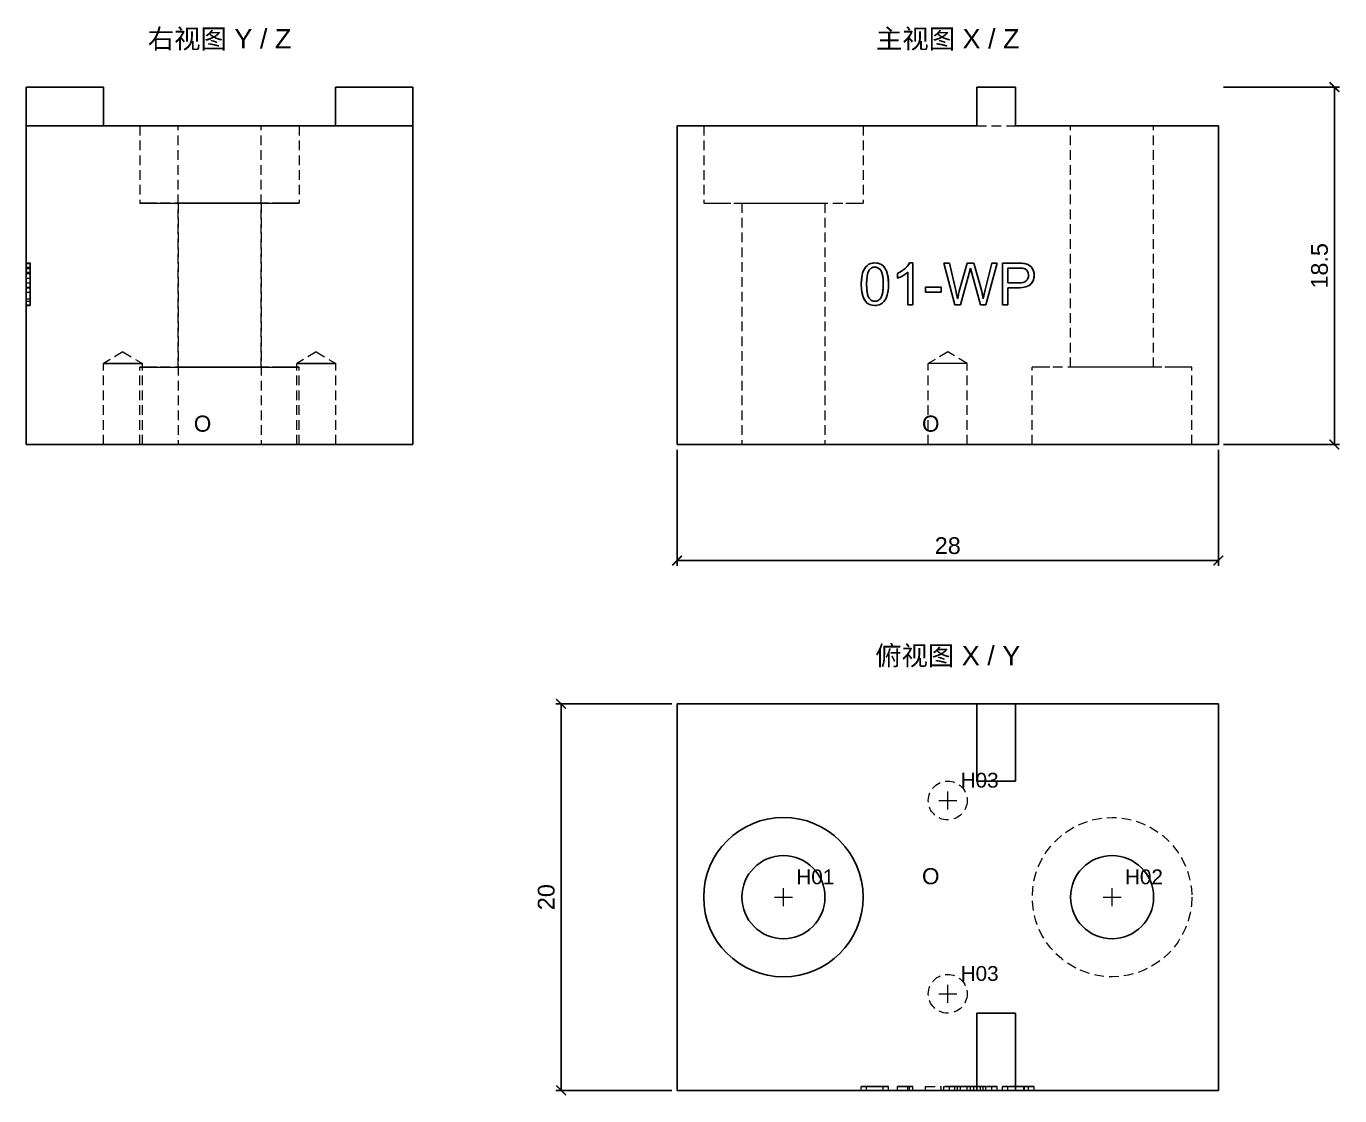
# Model space of a CAD drawing. Header units: millimetres. Extents: x 6 to 222, y 20 to 91.
# Drawn here: x 6 to 73.9, y 20.4 to 75.7 of the extents above; entities that cross this region are included whole.
import ezdxf
from ezdxf.enums import TextEntityAlignment as Align

# ---------------------------------------------------------------- set-up
doc = ezdxf.new("R2010")
doc.units = ezdxf.units.MM
doc.linetypes.add('WP_HIDDEN', pattern=[2.3, 1.5, -0.8])
for name, color, linetype, lineweight in [('ANNOTATIONS', 7, 'CONTINUOUS', 18), ('DIMENSIONS', 7, 'CONTINUOUS', 18), ('HIDDEN', 7, 'WP_HIDDEN', 13), ('VISIBLE', 7, 'CONTINUOUS', 25)]:
    doc.layers.add(name, color=color, linetype=linetype, lineweight=lineweight)
doc.styles.add('CJK', font='Arial Unicode.ttf')
doc.styles.add('OpenSansCondensed-Light', font='OpenSansCondensed-Light.ttf')
doc.dimstyles.new('EZDXF', dxfattribs={"dimtxt": 0.25, "dimasz": 0.175, "dimexe": 0.375, "dimexo": 0.125, "dimgap": 0.1, "dimtad": 1, "dimlfac": 100, "dimzin": 12, "dimdsep": 46, "dimtxsty": 'OpenSansCondensed-Light', "dimblk": 'ARCHTICK', "dimcen": 2.5, "dimazin": 3, "dimtfac": 0.5, "dimtmove": 2, "dimatfit": 3})

# ---------------------------------------------------------------- blocks, each defined once
blk = doc.blocks.new('_ARCHTICK')
at = {"color": 0, "linetype": 'BYBLOCK', "const_width": 0.15}
blk.add_lwpolyline([(-0.5, -0.5), (0.5, 0.5)], dxfattribs=at)

msp = doc.modelspace()

# ---------------------------------------------------------------- linework, layer by layer
at = {"layer": 'ANNOTATIONS'}
for p, q in [((53.66667, 35.2), (53.66667, 36.13333)), ((53.2, 35.66667), (54.13333, 35.66667)), ((44.7, 30.66667), (45.63333, 30.66667)), ((45.16667, 30.2), (45.16667, 31.13333)), ((61.7, 30.66667), (62.63333, 30.66667)), ((62.16667, 30.2), (62.16667, 31.13333)), ((53.66667, 25.2), (53.66667, 26.13333)), ((53.2, 25.66667), (54.13333, 25.66667))]:
    msp.add_line(p, q, dxfattribs=at)
at = {"layer": 'HIDDEN', "ltscale": 0.333333}
for p, q in [((6, 70.58333), (10, 70.58333)), ((11.875, 70.58333), (11.875, 66.58333)), ((13.85, 58.08333), (13.85, 70.58333)), ((18.15, 58.08333), (18.15, 70.58333)), ((20.125, 70.58333), (20.125, 66.58333)), ((22, 70.58333), (26, 70.58333)), ((41.04167, 70.58333), (41.04167, 66.58333)), ((49.29167, 70.58333), (49.29167, 66.58333)), ((55.16667, 70.58333), (57.16667, 70.58333)), ((60.01667, 58.08333), (60.01667, 70.58333)), ((64.31667, 58.08333), (64.31667, 70.58333)), ((13.85, 66.58333), (13.85, 54.08333)), ((18.15, 66.58333), (18.15, 54.08333)), ((43.01667, 66.58333), (43.01667, 54.08333)), ((47.31667, 66.58333), (47.31667, 54.08333)), ((6, 61.32007), (6, 63.48333)), ((6, 63.48333), (6.2, 63.48333)), ((6, 63.47452), (6, 61.32007)), ((6, 63.47452), (6, 62.09015)), ((6, 62.38407), (6, 63.47452)), ((6, 63.47452), (6, 62.01961)), ((6, 62.06222), (6, 63.47452)), ((6, 63.47452), (6.2, 63.47452)), ((6, 63.45394), (6.2, 63.45394)), ((6, 63.26436), (6.2, 63.26436)), ((6, 62.4502), (6, 63.22027)), ((6, 63.22027), (6.2, 63.22027)), ((6, 63.2144), (6.2, 63.2144)), ((6, 63.20117), (6.2, 63.20117)), ((6.2, 63.48333), (6.2, 61.32007)), ((6.2, 63.47452), (6.2, 62.06222)), ((6.2, 62.01961), (6.2, 63.47452)), ((6.2, 63.47452), (6.2, 62.38407)), ((6.2, 62.09015), (6.2, 63.47452)), ((6.2, 63.47452), (6.2, 61.32007)), ((6.2, 63.22027), (6.2, 62.4502)), ((6, 63.00571), (6, 61.32007)), ((6, 63.00571), (6.2, 63.00571)), ((6, 61.32007), (6, 62.96162)), ((6, 62.94252), (6, 62.68681)), ((6, 62.94252), (6.2, 62.94252)), ((6, 62.68681), (6.2, 62.68681)), ((6.2, 61.32007), (6.2, 63.00571)), ((6.2, 61.32007), (6.2, 62.96162)), ((6.2, 62.68681), (6.2, 62.94252)), ((6, 62.4502), (6.2, 62.4502)), ((6, 62.2327), (6, 61.9667)), ((6, 62.2327), (6.2, 62.2327)), ((6, 61.32007), (6, 62.19596)), ((6, 62.19596), (6.2, 62.19596)), ((6, 61.9667), (6.2, 61.9667)), ((6.2, 62.2327), (6.2, 61.9667)), ((6.2, 62.19596), (6.2, 61.32007)), ((6, 61.62134), (6.2, 61.62134)), ((6, 61.50084), (6.2, 61.50084)), ((6, 61.32007), (6.2, 61.32007)), ((6, 61.28333), (6.2, 61.28333)), ((11, 58.8872), (9.995, 58.28333)), ((11, 58.8872), (12.005, 58.28333)), ((21, 58.8872), (19.995, 58.28333)), ((21, 58.8872), (22.005, 58.28333)), ((53.66667, 58.8872), (52.66167, 58.28333)), ((54.67167, 58.28333), (53.66667, 58.8872)), ((9.995, 54.08333), (9.995, 58.28333)), ((11.875, 54.08333), (11.875, 58.08333)), ((12.005, 54.08333), (12.005, 58.28333)), ((19.995, 54.08333), (19.995, 58.28333)), ((20.125, 54.08333), (20.125, 58.08333)), ((22.005, 54.08333), (22.005, 58.28333)), ((52.66167, 54.08333), (52.66167, 58.28333)), ((54.67167, 54.08333), (54.67167, 58.28333)), ((58.04167, 54.08333), (58.04167, 58.08333)), ((66.29167, 54.08333), (66.29167, 58.08333)), ((39.66667, 40.66667), (67.66667, 40.66667)), ((39.66667, 20.66667), (67.66667, 20.66667)), ((49.19539, 20.66667), (49.19539, 20.86667)), ((49.46727, 20.66667), (49.46727, 20.86667)), ((50.32846, 20.66667), (50.32846, 20.86667)), ((50.60033, 20.66667), (50.60033, 20.86667)), ((51.07208, 20.66667), (51.07208, 20.86667)), ((51.60114, 20.66667), (51.60114, 20.86667)), ((51.86566, 20.86667), (51.60114, 20.86667)), ((51.60114, 20.66667), (51.86566, 20.66667)), ((51.69519, 20.66667), (51.69519, 20.86667)), ((51.69519, 20.86667), (51.86566, 20.86667)), ((51.86566, 20.66667), (51.69519, 20.66667)), ((51.86566, 20.66667), (51.86566, 20.86667)), ((52.51376, 20.66667), (52.51376, 20.86667)), ((52.51376, 20.86667), (53.32645, 20.86667)), ((53.32645, 20.66667), (52.51376, 20.66667)), ((53.32645, 20.66667), (53.32645, 20.86667)), ((53.45725, 20.66667), (53.45725, 20.86667)), ((53.45725, 20.86667), (53.7497, 20.86667)), ((54.02892, 20.86667), (53.45725, 20.86667)), ((53.7497, 20.66667), (53.45725, 20.66667)), ((53.45725, 20.66667), (54.02892, 20.66667)), ((53.7497, 20.66667), (53.7497, 20.86667)), ((53.7497, 20.86667), (54.07742, 20.86667)), ((54.07742, 20.66667), (53.7497, 20.66667)), ((54.31991, 20.86667), (54.02892, 20.86667)), ((54.02892, 20.66667), (54.02892, 20.86667)), ((54.02892, 20.66667), (54.31991, 20.66667)), ((54.16854, 20.66667), (54.16854, 20.86667)), ((54.26553, 20.86667), (54.67555, 20.86667)), ((54.67555, 20.66667), (54.26553, 20.66667)), ((54.77695, 20.86667), (54.31991, 20.86667)), ((54.31991, 20.66667), (54.31991, 20.86667)), ((54.31991, 20.66667), (54.77695, 20.66667)), ((54.67555, 20.66667), (54.67555, 20.86667)), ((54.67555, 20.86667), (55.01944, 20.86667)), ((55.01944, 20.66667), (54.67555, 20.66667)), ((54.84015, 20.66667), (54.84015, 20.86667)), ((55.36186, 20.86667), (54.90775, 20.86667)), ((54.90775, 20.66667), (55.36186, 20.66667)), ((55.01944, 20.66667), (55.01944, 20.86667)), ((55.01944, 20.86667), (55.32806, 20.86667)), ((55.32806, 20.66667), (55.01944, 20.66667)), ((55.63667, 20.86667), (55.36186, 20.86667)), ((55.36186, 20.66667), (55.36186, 20.86667)), ((55.36186, 20.66667), (55.63667, 20.66667)), ((55.49559, 20.66667), (55.49559, 20.86667)), ((55.60287, 20.86667), (55.94088, 20.86667)), ((55.94088, 20.66667), (55.60287, 20.66667)), ((56.22745, 20.86667), (55.63667, 20.86667)), ((55.63667, 20.66667), (55.63667, 20.86667)), ((55.63667, 20.66667), (56.22745, 20.66667)), ((55.94088, 20.66667), (55.94088, 20.86667)), ((55.94088, 20.86667), (56.22745, 20.86667)), ((56.22745, 20.66667), (55.94088, 20.66667)), ((56.22745, 20.66667), (56.22745, 20.86667)), ((56.49345, 20.66667), (56.49345, 20.86667)), ((56.49345, 20.86667), (57.30615, 20.86667)), ((56.77856, 20.86667), (56.49345, 20.86667)), ((57.30615, 20.66667), (56.49345, 20.66667)), ((56.49345, 20.66667), (56.77856, 20.66667)), ((57.33113, 20.86667), (56.77856, 20.86667)), ((56.77856, 20.66667), (56.77856, 20.86667)), ((56.77856, 20.86667), (57.33554, 20.86667)), ((57.32966, 20.86667), (56.77856, 20.86667)), ((56.77856, 20.66667), (57.33113, 20.66667)), ((57.33554, 20.66667), (56.77856, 20.66667)), ((56.77856, 20.66667), (57.32966, 20.66667)), ((57.59566, 20.66667), (57.59566, 20.86667)), ((57.63387, 20.66667), (57.63387, 20.86667)), ((57.84402, 20.66667), (57.84402, 20.86667)), ((58.13794, 20.66667), (58.13794, 20.86667))]:
    msp.add_line(p, q, dxfattribs=at)
for points in [[(20.125, 70.58333), (20.02158, 70.58333), (19.7165, 70.58333), (19.22505, 70.58333), (18.5719, 70.58333), (17.78977, 70.58333), (16.9179, 70.58333), (16, 70.58333), (15.0821, 70.58333), (14.21023, 70.58333), (13.4281, 70.58333), (12.77495, 70.58333), (12.2835, 70.58333), (11.97842, 70.58333), (11.875, 70.58333)], [(11.875, 70.58333), (11.90094, 70.58333), (11.97842, 70.58333), (12.10648, 70.58333), (12.2835, 70.58333), (12.50726, 70.58333), (12.77495, 70.58333), (13.08318, 70.58333), (13.4281, 70.58333), (13.80537, 70.58333), (14.21023, 70.58333), (14.6376, 70.58333), (15.0821, 70.58333), (15.53815, 70.58333), (16, 70.58333)], [(18.15, 70.58333), (18.0961, 70.58333), (17.93708, 70.58333), (17.68094, 70.58333), (17.3405, 70.58333), (16.93285, 70.58333), (16.47842, 70.58333), (16, 70.58333), (15.52158, 70.58333), (15.06715, 70.58333), (14.6595, 70.58333), (14.31906, 70.58333), (14.06292, 70.58333), (13.9039, 70.58333), (13.85, 70.58333)], [(13.85, 70.58333), (13.86352, 70.58333), (13.9039, 70.58333), (13.97065, 70.58333), (14.06292, 70.58333), (14.17954, 70.58333), (14.31906, 70.58333), (14.47972, 70.58333), (14.6595, 70.58333), (14.85613, 70.58333), (15.06715, 70.58333), (15.2899, 70.58333), (15.52158, 70.58333), (15.75928, 70.58333), (16, 70.58333)], [(16, 70.58333), (16.46185, 70.58333), (16.9179, 70.58333), (17.3624, 70.58333), (17.78977, 70.58333), (18.19463, 70.58333), (18.5719, 70.58333), (18.91682, 70.58333), (19.22505, 70.58333), (19.49274, 70.58333), (19.7165, 70.58333), (19.89352, 70.58333), (20.02158, 70.58333), (20.09906, 70.58333), (20.125, 70.58333)], [(16, 70.58333), (16.24072, 70.58333), (16.47842, 70.58333), (16.7101, 70.58333), (16.93285, 70.58333), (17.14387, 70.58333), (17.3405, 70.58333), (17.52028, 70.58333), (17.68094, 70.58333), (17.82046, 70.58333), (17.93708, 70.58333), (18.02935, 70.58333), (18.0961, 70.58333), (18.13648, 70.58333), (18.15, 70.58333)], [(41.04167, 70.58333), (41.14509, 70.58333), (41.45017, 70.58333), (41.94161, 70.58333), (42.59477, 70.58333), (43.3769, 70.58333), (44.24877, 70.58333), (45.16667, 70.58333), (46.08457, 70.58333), (46.95644, 70.58333), (47.73856, 70.58333), (48.39172, 70.58333), (48.88316, 70.58333), (49.18824, 70.58333), (49.29167, 70.58333)], [(64.31667, 70.58333), (64.26276, 70.58333), (64.10375, 70.58333), (63.8476, 70.58333), (63.50717, 70.58333), (63.09952, 70.58333), (62.64509, 70.58333), (62.16667, 70.58333), (61.68825, 70.58333), (61.23382, 70.58333), (60.82616, 70.58333), (60.48573, 70.58333), (60.22958, 70.58333), (60.07057, 70.58333), (60.01667, 70.58333)], [(20.125, 66.58333), (20.02158, 66.58333), (19.7165, 66.58333), (19.22505, 66.58333), (18.5719, 66.58333), (17.78977, 66.58333), (16.9179, 66.58333), (16, 66.58333), (15.0821, 66.58333), (14.21023, 66.58333), (13.4281, 66.58333), (12.77495, 66.58333), (12.2835, 66.58333), (11.97842, 66.58333), (11.875, 66.58333)], [(11.875, 66.58333), (11.90094, 66.58333), (11.97842, 66.58333), (12.10648, 66.58333), (12.2835, 66.58333), (12.50726, 66.58333), (12.77495, 66.58333), (13.08318, 66.58333), (13.4281, 66.58333), (13.80537, 66.58333), (14.21023, 66.58333), (14.6376, 66.58333), (15.0821, 66.58333), (15.53815, 66.58333), (16, 66.58333)], [(18.15, 66.58333), (18.0961, 66.58333), (17.93708, 66.58333), (17.68094, 66.58333), (17.3405, 66.58333), (16.93285, 66.58333), (16.47842, 66.58333), (16, 66.58333), (15.52158, 66.58333), (15.06715, 66.58333), (14.6595, 66.58333), (14.31906, 66.58333), (14.06292, 66.58333), (13.9039, 66.58333), (13.85, 66.58333)], [(13.85, 66.58333), (13.86352, 66.58333), (13.9039, 66.58333), (13.97065, 66.58333), (14.06292, 66.58333), (14.17954, 66.58333), (14.31906, 66.58333), (14.47972, 66.58333), (14.6595, 66.58333), (14.85613, 66.58333), (15.06715, 66.58333), (15.2899, 66.58333), (15.52158, 66.58333), (15.75928, 66.58333), (16, 66.58333)], [(16, 66.58333), (16.46185, 66.58333), (16.9179, 66.58333), (17.3624, 66.58333), (17.78977, 66.58333), (18.19463, 66.58333), (18.5719, 66.58333), (18.91682, 66.58333), (19.22505, 66.58333), (19.49274, 66.58333), (19.7165, 66.58333), (19.89352, 66.58333), (20.02158, 66.58333), (20.09906, 66.58333), (20.125, 66.58333)], [(16, 66.58333), (16.24072, 66.58333), (16.47842, 66.58333), (16.7101, 66.58333), (16.93285, 66.58333), (17.14387, 66.58333), (17.3405, 66.58333), (17.52028, 66.58333), (17.68094, 66.58333), (17.82046, 66.58333), (17.93708, 66.58333), (18.02935, 66.58333), (18.0961, 66.58333), (18.13648, 66.58333), (18.15, 66.58333)], [(41.04167, 66.58333), (41.14509, 66.58333), (41.45017, 66.58333), (41.94161, 66.58333), (42.59477, 66.58333), (43.3769, 66.58333), (44.24877, 66.58333), (45.16667, 66.58333), (46.08457, 66.58333), (46.95644, 66.58333), (47.73856, 66.58333), (48.39172, 66.58333), (48.88316, 66.58333), (49.18824, 66.58333), (49.29167, 66.58333)], [(43.01667, 66.58333), (43.07057, 66.58333), (43.22958, 66.58333), (43.48573, 66.58333), (43.82616, 66.58333), (44.23382, 66.58333), (44.68825, 66.58333), (45.16667, 66.58333), (45.64509, 66.58333), (46.09952, 66.58333), (46.50717, 66.58333), (46.8476, 66.58333), (47.10375, 66.58333), (47.26276, 66.58333), (47.31667, 66.58333)], [(6, 63.48333), (6, 63.47562), (6, 63.45215), (6, 63.41259), (6, 63.35695)], [(6, 63.41353), (6, 63.46601), (6, 63.48333)], [(6, 63.48333), (6, 63.19529)], [(6, 63.45394), (6, 63.46952), (6, 63.47452)], [(6, 63.35327), (6, 63.41575), (6, 63.45394)], [(6, 63.21219), (6, 63.32817), (6, 63.41353)], [(6, 63.35695), (6, 63.28624), (6, 63.20238), (6, 63.10594), (6, 62.99763)], [(6, 63.14532), (6, 63.26393), (6, 63.35327)], [(6, 63.26436), (6, 63.25335), (6, 63.22019), (6, 63.16524), (6, 63.08948)], [(6, 63.11005), (6, 63.17728), (6, 63.2257), (6, 63.25475), (6, 63.26436)], [(6, 63.22027), (6, 63.20117)], [(6, 62.96162), (6, 63.07766), (6, 63.2144)], [(6, 63.2144), (6, 63.17976), (6, 63.12513), (6, 63.05188), (6, 62.96162)], [(6, 62.89182), (6, 63.06537), (6, 63.21219)], [(6, 63.20117), (6, 63.15394), (6, 63.07405)], [(6, 63.19529), (6, 63.05734), (6, 62.94252)], [(6.2, 63.35695), (6.2, 63.41224), (6.2, 63.45174), (6.2, 63.47543), (6.2, 63.48333)], [(6.2, 63.48333), (6.2, 63.46588), (6.2, 63.41353)], [(6.2, 63.19529), (6.2, 63.48333)], [(6.2, 63.47452), (6.2, 63.46937), (6.2, 63.45394)], [(6.2, 63.45394), (6.2, 63.41555), (6.2, 63.35327)], [(6.2, 63.41353), (6.2, 63.32829), (6.2, 63.21219)], [(6.2, 62.99763), (6.2, 63.10744), (6.2, 63.20392), (6.2, 63.2871), (6.2, 63.35695)], [(6.2, 63.35327), (6.2, 63.26418), (6.2, 63.14532)], [(6.2, 63.08948), (6.2, 63.16599), (6.2, 63.22064), (6.2, 63.25343), (6.2, 63.26436)], [(6.2, 63.26436), (6.2, 63.25472), (6.2, 63.22578), (6.2, 63.17756), (6.2, 63.11005)], [(6.2, 63.20117), (6.2, 63.22027)], [(6.2, 62.96162), (6.2, 63.05458), (6.2, 63.12769), (6.2, 63.18096), (6.2, 63.2144)], [(6.2, 63.2144), (6.2, 63.07699), (6.2, 62.96162)], [(6.2, 63.21219), (6.2, 63.06633), (6.2, 62.89182)], [(6.2, 63.07405), (6.2, 63.15396), (6.2, 63.20117)], [(6.2, 62.94252), (6.2, 63.05788), (6.2, 63.19529)], [(49.44808, 63.30145), (49.50768, 63.35695)], [(49.57341, 63.40274), (49.58816, 63.41113)], [(49.81638, 63.2565), (49.71429, 63.21623), (49.62847, 63.1418)], [(49.69362, 63.45514), (49.76527, 63.47219)], [(49.7655, 63.47223), (49.79401, 63.47666)], [(49.82541, 63.48016), (49.89786, 63.48333)], [(49.89786, 63.48333), (49.95854, 63.4811)], [(49.95854, 63.4811), (49.98037, 63.47913)], [(50.17992, 63.12139), (50.08411, 63.20892), (50.03089, 63.23742), (49.97412, 63.25575)], [(50.05129, 63.46795), (50.12968, 63.44565), (50.20207, 63.41353)], [(50.20207, 63.41353), (50.26899, 63.37162)], [(50.28559, 63.35905), (50.35846, 63.29053)], [(50.4181, 63.21219), (50.47965, 63.09946), (50.52976, 62.96887)], [(51.6037, 63.34376), (51.64961, 63.40549)], [(54.86734, 63.10852), (54.84015, 63.2144)], [(57.35502, 63.47423), (57.47374, 63.47062)], [(57.53954, 63.21115), (57.40007, 63.21956)], [(57.58232, 63.46162), (57.63387, 63.45394)], [(57.76482, 63.42098), (57.83631, 63.39081), (57.89987, 63.35327)], [(57.94651, 63.31643), (57.9992, 63.26111), (58.04499, 63.19598)], [(58.04806, 63.19084), (58.07255, 63.14532)], [(6, 62.8514), (6, 63.00474), (6, 63.14532)], [(6, 62.3826), (6, 62.60319), (6, 62.80351), (6, 62.97579), (6, 63.04836), (6, 63.11005)], [(6, 63.08948), (6, 63.03291), (6, 62.96444), (6, 62.79781), (6, 62.6009), (6, 62.3826)], [(6, 63.07405), (6, 62.96782), (6, 62.84259)], [(6, 62.82348), (6, 63.00571)], [(6, 62.99763), (6, 62.8657), (6, 62.71792), (6, 62.55627), (6, 62.3826)], [(6, 62.3826), (6, 62.52897), (6, 62.66357), (6, 62.785), (6, 62.89182)], [(6, 62.38627), (6, 62.48686), (6, 62.59852), (6, 62.8514)], [(6, 62.84259), (6, 62.67759), (6, 62.61005), (6, 62.55307)], [(6, 62.68681), (6, 62.74422), (6, 62.82348)], [(6, 62.55307), (6, 62.5069), (6, 62.47479), (6, 62.45617), (6, 62.4502)], [(6.2, 63.14532), (6.2, 63.00498), (6.2, 62.8514)], [(6.2, 63.11005), (6.2, 63.05561), (6.2, 62.99074), (6.2, 62.91545), (6.2, 62.82973), (6.2, 62.73358), (6.2, 62.62701), (6.2, 62.51002), (6.2, 62.3826)], [(6.2, 62.3826), (6.2, 62.51002), (6.2, 62.62628), (6.2, 62.73138), (6.2, 62.82532), (6.2, 62.9081), (6.2, 62.97972), (6.2, 63.04018), (6.2, 63.08948)], [(6.2, 62.84259), (6.2, 62.96805), (6.2, 63.07405)], [(6.2, 63.00571), (6.2, 62.82348)], [(6.2, 62.3826), (6.2, 62.56432), (6.2, 62.7274), (6.2, 62.87184), (6.2, 62.99763)], [(6.2, 62.89182), (6.2, 62.78917), (6.2, 62.67009), (6.2, 62.53456), (6.2, 62.3826)], [(6.2, 62.8514), (6.2, 62.71928), (6.2, 62.59771), (6.2, 62.48671), (6.2, 62.38627)], [(6.2, 62.55307), (6.2, 62.60974), (6.2, 62.67689), (6.2, 62.7545), (6.2, 62.84259)], [(6.2, 62.82348), (6.2, 62.74375), (6.2, 62.68681)], [(6.2, 62.4502), (6.2, 62.45663), (6.2, 62.47592), (6.2, 62.50807), (6.2, 62.55307)], [(49.23267, 62.83808), (49.26092, 62.95594)], [(49.48542, 62.72498), (49.47586, 62.62773)], [(49.58158, 63.07397), (49.52317, 62.92474), (49.48543, 62.72505)], [(50.55184, 62.89182), (50.56149, 62.85069)], [(50.56181, 62.84921), (50.57935, 62.74714)], [(51.07208, 62.94252), (51.27013, 63.05149)], [(51.21909, 62.75154), (51.07208, 62.68681)], [(51.27064, 62.7784), (51.23313, 62.75867)], [(51.60114, 63.00571), (51.51859, 62.93543), (51.41834, 62.86514)], [(54.81653, 63.11384), (54.77695, 62.96162)], [(54.86807, 63.10581), (54.86735, 63.1085)], [(57.71666, 63.13846), (57.6693, 63.17113)], [(57.72792, 62.55307), (57.78534, 62.61954), (57.82336, 62.70001)], [(57.80839, 63.01754), (57.77568, 63.07405)], [(57.83206, 62.9489), (57.827, 62.96783)], [(57.84089, 62.89872), (57.83206, 62.94889)], [(57.83761, 62.75949), (57.84262, 62.80252)], [(57.84351, 62.86576), (57.84089, 62.8987)], [(58.09613, 63.09067), (58.13332, 62.93474)], [(58.13794, 62.8514), (58.12878, 62.73), (58.10128, 62.61746)], [(6, 62.19596), (6, 62.2061), (6, 62.23903), (6, 62.29832), (6, 62.38627)], [(6, 61.62134), (6, 61.99624), (6, 62.38407)], [(6, 62.3826), (6, 62.12709), (6, 61.8902), (6, 61.67994), (6, 61.588), (6, 61.50671)], [(6, 61.77051), (6, 61.9021), (6, 62.04923), (6, 62.20999), (6, 62.3826)], [(6, 61.67645), (6, 61.73313), (6, 61.80162), (6, 61.96809), (6, 62.16468), (6, 62.3826)], [(6, 62.3826), (6, 62.16506), (6, 61.96879), (6, 61.80248), (6, 61.73397), (6, 61.67719)], [(6, 62.09015), (6, 61.84363), (6, 61.62134)], [(6, 61.62134), (6, 62.06222)], [(6, 62.01961), (6, 61.99998), (6, 61.97022), (6, 61.88312), (6, 61.76465), (6, 61.62134)], [(6.2, 62.38627), (6.2, 62.30301), (6.2, 62.24354), (6.2, 62.20785), (6.2, 62.19596)], [(6.2, 62.38407), (6.2, 61.99058), (6.2, 61.62134)], [(6.2, 62.3826), (6.2, 62.20216), (6.2, 62.04), (6.2, 61.89611), (6.2, 61.77051)], [(6.2, 61.50671), (6.2, 61.57923), (6.2, 61.66231), (6.2, 61.75595), (6.2, 61.86015), (6.2, 61.97492), (6.2, 62.10025), (6.2, 62.23614), (6.2, 62.3826)], [(6.2, 62.3826), (6.2, 62.25551), (6.2, 62.13952), (6.2, 62.03461), (6.2, 61.9408), (6.2, 61.85808), (6.2, 61.78644), (6.2, 61.7259), (6.2, 61.67645)], [(6.2, 61.67719), (6.2, 61.72679), (6.2, 61.78741), (6.2, 61.85905), (6.2, 61.94172), (6.2, 62.0354), (6.2, 62.14011), (6.2, 62.25585), (6.2, 62.3826)], [(6.2, 61.62134), (6.2, 61.84068), (6.2, 62.09015)], [(6.2, 62.06222), (6.2, 61.62134)], [(6.2, 61.62134), (6.2, 61.77574), (6.2, 61.89359), (6.2, 61.97487), (6.2, 62.01961)], [(49.19539, 62.3826), (49.19562, 62.42329)], [(49.46801, 62.45895), (49.46752, 62.42742)], [(49.46887, 62.2666), (49.47897, 62.09038)], [(50.22674, 61.71386), (50.27934, 61.85666)], [(50.30286, 61.97494), (50.32726, 62.28199)], [(50.59842, 62.26722), (50.57807, 62.01898), (50.5355, 61.81247)], [(50.60013, 62.42317), (50.60033, 62.3826)], [(54.12622, 61.84313), (54.16854, 61.62134)], [(54.21599, 61.81948), (54.26553, 62.01961)], [(55.35696, 62.28014), (55.36979, 62.23187)], [(55.3698, 62.23186), (55.42407, 62.00831)], [(55.4305, 61.97911), (55.48089, 61.71642)], [(55.53371, 61.79975), (55.55064, 61.8739)], [(55.55065, 61.87392), (55.5579, 61.90496)], [(55.57163, 61.96276), (55.58349, 62.01172)], [(57.33554, 62.4502), (57.46951, 62.45728)], [(57.96306, 62.38627), (57.86789, 62.30892), (57.74297, 62.25163), (57.58831, 62.2144), (57.40391, 62.19723)], [(57.55994, 62.47294), (57.65544, 62.50592)], [(6, 61.41045), (6, 61.48147), (6, 61.56555), (6, 61.66213), (6, 61.77051)], [(6, 61.67719), (6, 61.60086), (6, 61.54544), (6, 61.51197), (6, 61.50084)], [(6, 61.50084), (6, 61.51192), (6, 61.54525), (6, 61.60043), (6, 61.67645)], [(6, 61.50671), (6, 61.40878), (6, 61.33852), (6, 61.29687), (6, 61.28333)], [(6, 61.28333), (6, 61.29108), (6, 61.31469), (6, 61.35447), (6, 61.41045)], [(6.2, 61.77051), (6.2, 61.66065), (6.2, 61.56403), (6.2, 61.48063), (6.2, 61.41045)], [(6.2, 61.50084), (6.2, 61.51186), (6.2, 61.54492), (6.2, 61.60003), (6.2, 61.67719)], [(6.2, 61.67645), (6.2, 61.59962), (6.2, 61.54474), (6.2, 61.51181), (6.2, 61.50084)], [(6.2, 61.28333), (6.2, 61.29729), (6.2, 61.33918), (6.2, 61.40898), (6.2, 61.50671)], [(6.2, 61.41045), (6.2, 61.35484), (6.2, 61.31511), (6.2, 61.29128), (6.2, 61.28333)], [(49.89786, 61.28333), (49.75044, 61.29729), (49.61974, 61.33918), (49.50575, 61.40898), (49.40848, 61.50671)], [(49.61572, 61.64449), (49.71048, 61.55689), (49.76289, 61.52827), (49.81863, 61.50976)], [(49.97709, 61.5098), (50.03286, 61.52839), (50.08528, 61.55715), (50.18008, 61.64517)], [(50.19623, 61.3492), (50.09723, 61.30992), (49.98699, 61.28816)], [(50.28951, 61.41045), (50.20297, 61.35273)], [(50.49205, 61.69042), (50.40378, 61.53262), (50.34989, 61.46708), (50.28951, 61.41045)], [(50.50773, 61.72927), (50.49205, 61.69042)], [(55.49559, 61.62134), (55.52879, 61.77771)], [(12.005, 58.28333), (11.9798, 58.28333), (11.90547, 58.28333), (11.78574, 58.28333), (11.62661, 58.28333), (11.43605, 58.28333), (11.22363, 58.28333), (11, 58.28333), (10.77637, 58.28333), (10.56395, 58.28333), (10.37339, 58.28333), (10.21426, 58.28333), (10.09453, 58.28333), (10.0202, 58.28333), (9.995, 58.28333)], [(9.995, 58.28333), (10.00132, 58.28333), (10.0202, 58.28333), (10.0514, 58.28333), (10.09453, 58.28333), (10.14904, 58.28333), (10.21426, 58.28333), (10.28936, 58.28333), (10.37339, 58.28333), (10.46531, 58.28333), (10.56395, 58.28333), (10.66807, 58.28333), (10.77637, 58.28333), (10.88748, 58.28333), (11, 58.28333)], [(11, 58.28333), (11.11252, 58.28333), (11.22363, 58.28333), (11.33193, 58.28333), (11.43605, 58.28333), (11.53469, 58.28333), (11.62661, 58.28333), (11.71064, 58.28333), (11.78574, 58.28333), (11.85096, 58.28333), (11.90547, 58.28333), (11.9486, 58.28333), (11.9798, 58.28333), (11.99868, 58.28333), (12.005, 58.28333)], [(20.125, 58.08333), (20.02158, 58.08333), (19.7165, 58.08333), (19.22505, 58.08333), (18.5719, 58.08333), (17.78977, 58.08333), (16.9179, 58.08333), (16, 58.08333), (15.0821, 58.08333), (14.21023, 58.08333), (13.4281, 58.08333), (12.77495, 58.08333), (12.2835, 58.08333), (11.97842, 58.08333), (11.875, 58.08333)], [(11.875, 58.08333), (11.90094, 58.08333), (11.97842, 58.08333), (12.10648, 58.08333), (12.2835, 58.08333), (12.50726, 58.08333), (12.77495, 58.08333), (13.08318, 58.08333), (13.4281, 58.08333), (13.80537, 58.08333), (14.21023, 58.08333), (14.6376, 58.08333), (15.0821, 58.08333), (15.53815, 58.08333), (16, 58.08333)], [(18.15, 58.08333), (18.0961, 58.08333), (17.93708, 58.08333), (17.68094, 58.08333), (17.3405, 58.08333), (16.93285, 58.08333), (16.47842, 58.08333), (16, 58.08333), (15.52158, 58.08333), (15.06715, 58.08333), (14.6595, 58.08333), (14.31906, 58.08333), (14.06292, 58.08333), (13.9039, 58.08333), (13.85, 58.08333)], [(13.85, 58.08333), (13.86352, 58.08333), (13.9039, 58.08333), (13.97065, 58.08333), (14.06292, 58.08333), (14.17954, 58.08333), (14.31906, 58.08333), (14.47972, 58.08333), (14.6595, 58.08333), (14.85613, 58.08333), (15.06715, 58.08333), (15.2899, 58.08333), (15.52158, 58.08333), (15.75928, 58.08333), (16, 58.08333)], [(16, 58.08333), (16.24072, 58.08333), (16.47842, 58.08333), (16.7101, 58.08333), (16.93285, 58.08333), (17.14387, 58.08333), (17.3405, 58.08333), (17.52028, 58.08333), (17.68094, 58.08333), (17.82046, 58.08333), (17.93708, 58.08333), (18.02935, 58.08333), (18.0961, 58.08333), (18.13648, 58.08333), (18.15, 58.08333)], [(16, 58.08333), (16.46185, 58.08333), (16.9179, 58.08333), (17.3624, 58.08333), (17.78977, 58.08333), (18.19463, 58.08333), (18.5719, 58.08333), (18.91682, 58.08333), (19.22505, 58.08333), (19.49274, 58.08333), (19.7165, 58.08333), (19.89352, 58.08333), (20.02158, 58.08333), (20.09906, 58.08333), (20.125, 58.08333)], [(22.005, 58.28333), (21.9798, 58.28333), (21.90547, 58.28333), (21.78574, 58.28333), (21.62661, 58.28333), (21.43605, 58.28333), (21.22363, 58.28333), (21, 58.28333), (20.77637, 58.28333), (20.56395, 58.28333), (20.37339, 58.28333), (20.21426, 58.28333), (20.09453, 58.28333), (20.0202, 58.28333), (19.995, 58.28333)], [(19.995, 58.28333), (20.00132, 58.28333), (20.0202, 58.28333), (20.0514, 58.28333), (20.09453, 58.28333), (20.14904, 58.28333), (20.21426, 58.28333), (20.28936, 58.28333), (20.37339, 58.28333), (20.46531, 58.28333), (20.56395, 58.28333), (20.66807, 58.28333), (20.77637, 58.28333), (20.88748, 58.28333), (21, 58.28333)], [(21, 58.28333), (21.11252, 58.28333), (21.22363, 58.28333), (21.33193, 58.28333), (21.43605, 58.28333), (21.53469, 58.28333), (21.62661, 58.28333), (21.71064, 58.28333), (21.78574, 58.28333), (21.85096, 58.28333), (21.90547, 58.28333), (21.9486, 58.28333), (21.9798, 58.28333), (21.99868, 58.28333), (22.005, 58.28333)], [(54.67167, 58.28333), (54.64647, 58.28333), (54.57214, 58.28333), (54.45241, 58.28333), (54.29327, 58.28333), (54.10272, 58.28333), (53.8903, 58.28333), (53.66667, 58.28333), (53.44303, 58.28333), (53.23061, 58.28333), (53.04006, 58.28333), (52.88093, 58.28333), (52.76119, 58.28333), (52.68686, 58.28333), (52.66167, 58.28333)], [(66.29167, 58.08333), (66.18824, 58.08333), (65.88316, 58.08333), (65.39172, 58.08333), (64.73856, 58.08333), (63.95644, 58.08333), (63.08457, 58.08333), (62.16667, 58.08333), (61.24877, 58.08333), (60.3769, 58.08333), (59.59477, 58.08333), (58.94161, 58.08333), (58.45017, 58.08333), (58.14509, 58.08333), (58.04167, 58.08333)], [(64.31667, 58.08333), (64.26276, 58.08333), (64.10375, 58.08333), (63.8476, 58.08333), (63.50717, 58.08333), (63.09952, 58.08333), (62.64509, 58.08333), (62.16667, 58.08333), (61.68825, 58.08333), (61.23382, 58.08333), (60.82616, 58.08333), (60.48573, 58.08333), (60.22958, 58.08333), (60.07057, 58.08333), (60.01667, 58.08333)], [(12.005, 54.08333), (11.9798, 54.08333), (11.90547, 54.08333), (11.78574, 54.08333), (11.62661, 54.08333), (11.43605, 54.08333), (11.22363, 54.08333), (11, 54.08333), (10.77637, 54.08333), (10.56395, 54.08333), (10.37339, 54.08333), (10.21426, 54.08333), (10.09453, 54.08333), (10.0202, 54.08333), (9.995, 54.08333)], [(9.995, 54.08333), (10.00132, 54.08333), (10.0202, 54.08333), (10.0514, 54.08333), (10.09453, 54.08333), (10.14904, 54.08333), (10.21426, 54.08333), (10.28936, 54.08333), (10.37339, 54.08333), (10.46531, 54.08333), (10.56395, 54.08333), (10.66807, 54.08333), (10.77637, 54.08333), (10.88748, 54.08333), (11, 54.08333)], [(11, 54.08333), (11.11252, 54.08333), (11.22363, 54.08333), (11.33193, 54.08333), (11.43605, 54.08333), (11.53469, 54.08333), (11.62661, 54.08333), (11.71064, 54.08333), (11.78574, 54.08333), (11.85096, 54.08333), (11.90547, 54.08333), (11.9486, 54.08333), (11.9798, 54.08333), (11.99868, 54.08333), (12.005, 54.08333)], [(20.125, 54.08333), (20.02158, 54.08333), (19.7165, 54.08333), (19.22505, 54.08333), (18.5719, 54.08333), (17.78977, 54.08333), (16.9179, 54.08333), (16, 54.08333), (15.0821, 54.08333), (14.21023, 54.08333), (13.4281, 54.08333), (12.77495, 54.08333), (12.2835, 54.08333), (11.97842, 54.08333), (11.875, 54.08333)], [(11.875, 54.08333), (11.90094, 54.08333), (11.97842, 54.08333), (12.10648, 54.08333), (12.2835, 54.08333), (12.50726, 54.08333), (12.77495, 54.08333), (13.08318, 54.08333), (13.4281, 54.08333), (13.80537, 54.08333), (14.21023, 54.08333), (14.6376, 54.08333), (15.0821, 54.08333), (15.53815, 54.08333), (16, 54.08333)], [(18.15, 54.08333), (18.0961, 54.08333), (17.93708, 54.08333), (17.68094, 54.08333), (17.3405, 54.08333), (16.93285, 54.08333), (16.47842, 54.08333), (16, 54.08333), (15.52158, 54.08333), (15.06715, 54.08333), (14.6595, 54.08333), (14.31906, 54.08333), (14.06292, 54.08333), (13.9039, 54.08333), (13.85, 54.08333)], [(13.85, 54.08333), (13.86352, 54.08333), (13.9039, 54.08333), (13.97065, 54.08333), (14.06292, 54.08333), (14.17954, 54.08333), (14.31906, 54.08333), (14.47972, 54.08333), (14.6595, 54.08333), (14.85613, 54.08333), (15.06715, 54.08333), (15.2899, 54.08333), (15.52158, 54.08333), (15.75928, 54.08333), (16, 54.08333)], [(16, 54.08333), (16.24072, 54.08333), (16.47842, 54.08333), (16.7101, 54.08333), (16.93285, 54.08333), (17.14387, 54.08333), (17.3405, 54.08333), (17.52028, 54.08333), (17.68094, 54.08333), (17.82046, 54.08333), (17.93708, 54.08333), (18.02935, 54.08333), (18.0961, 54.08333), (18.13648, 54.08333), (18.15, 54.08333)], [(16, 54.08333), (16.46185, 54.08333), (16.9179, 54.08333), (17.3624, 54.08333), (17.78977, 54.08333), (18.19463, 54.08333), (18.5719, 54.08333), (18.91682, 54.08333), (19.22505, 54.08333), (19.49274, 54.08333), (19.7165, 54.08333), (19.89352, 54.08333), (20.02158, 54.08333), (20.09906, 54.08333), (20.125, 54.08333)], [(22.005, 54.08333), (21.9798, 54.08333), (21.90547, 54.08333), (21.78574, 54.08333), (21.62661, 54.08333), (21.43605, 54.08333), (21.22363, 54.08333), (21, 54.08333), (20.77637, 54.08333), (20.56395, 54.08333), (20.37339, 54.08333), (20.21426, 54.08333), (20.09453, 54.08333), (20.0202, 54.08333), (19.995, 54.08333)], [(19.995, 54.08333), (20.00132, 54.08333), (20.0202, 54.08333), (20.0514, 54.08333), (20.09453, 54.08333), (20.14904, 54.08333), (20.21426, 54.08333), (20.28936, 54.08333), (20.37339, 54.08333), (20.46531, 54.08333), (20.56395, 54.08333), (20.66807, 54.08333), (20.77637, 54.08333), (20.88748, 54.08333), (21, 54.08333)], [(21, 54.08333), (21.11252, 54.08333), (21.22363, 54.08333), (21.33193, 54.08333), (21.43605, 54.08333), (21.53469, 54.08333), (21.62661, 54.08333), (21.71064, 54.08333), (21.78574, 54.08333), (21.85096, 54.08333), (21.90547, 54.08333), (21.9486, 54.08333), (21.9798, 54.08333), (21.99868, 54.08333), (22.005, 54.08333)], [(43.01667, 54.08333), (43.07057, 54.08333), (43.22958, 54.08333), (43.48573, 54.08333), (43.82616, 54.08333), (44.23382, 54.08333), (44.68825, 54.08333), (45.16667, 54.08333), (45.64509, 54.08333), (46.09952, 54.08333), (46.50717, 54.08333), (46.8476, 54.08333), (47.10375, 54.08333), (47.26276, 54.08333), (47.31667, 54.08333)], [(54.67167, 54.08333), (54.64647, 54.08333), (54.57214, 54.08333), (54.45241, 54.08333), (54.29327, 54.08333), (54.10272, 54.08333), (53.8903, 54.08333), (53.66667, 54.08333), (53.44303, 54.08333), (53.23061, 54.08333), (53.04006, 54.08333), (52.88093, 54.08333), (52.76119, 54.08333), (52.68686, 54.08333), (52.66167, 54.08333)], [(66.29167, 54.08333), (66.18824, 54.08333), (65.88316, 54.08333), (65.39172, 54.08333), (64.73856, 54.08333), (63.95644, 54.08333), (63.08457, 54.08333), (62.16667, 54.08333), (61.24877, 54.08333), (60.3769, 54.08333), (59.59477, 54.08333), (58.94161, 54.08333), (58.45017, 54.08333), (58.14509, 54.08333), (58.04167, 54.08333)], [(49.40848, 20.86667), (49.31526, 20.86667), (49.24866, 20.86667), (49.20871, 20.86667), (49.19539, 20.86667)], [(49.19539, 20.86667), (49.21505, 20.86667), (49.27401, 20.86667)], [(49.27401, 20.66667), (49.23829, 20.66667), (49.21386, 20.66667), (49.19539, 20.66667)], [(49.19539, 20.66667), (49.20613, 20.66667), (49.24169, 20.66667), (49.3075, 20.66667), (49.40848, 20.66667)], [(49.27401, 20.86667), (49.37174, 20.86667), (49.50768, 20.86667)], [(49.50768, 20.66667), (49.43418, 20.66667), (49.37074, 20.66667), (49.27401, 20.66667)], [(49.89786, 20.86667), (49.75044, 20.86667), (49.61974, 20.86667), (49.50575, 20.86667), (49.40848, 20.86667)], [(49.40848, 20.66667), (49.50601, 20.66667), (49.62119, 20.66667), (49.75256, 20.66667), (49.89786, 20.66667)], [(49.46727, 20.86667), (49.47503, 20.86667), (49.49831, 20.86667), (49.53712, 20.86667), (49.59145, 20.86667)], [(49.60394, 20.86667), (49.54415, 20.86667), (49.50144, 20.86667), (49.47581, 20.86667), (49.46727, 20.86667)], [(49.59145, 20.66667), (49.53197, 20.66667), (49.49378, 20.66667), (49.47338, 20.66667), (49.46727, 20.66667)], [(49.46727, 20.66667), (49.4741, 20.66667), (49.49676, 20.66667), (49.53886, 20.66667), (49.60394, 20.66667)], [(49.50768, 20.86667), (49.59021, 20.86667), (49.68275, 20.86667), (49.7853, 20.86667), (49.89786, 20.86667)], [(49.89786, 20.66667), (49.68402, 20.66667), (49.50768, 20.66667)], [(49.59145, 20.86667), (49.73014, 20.86667), (49.89786, 20.86667)], [(49.89786, 20.66667), (49.72926, 20.66667), (49.59145, 20.66667)], [(49.89492, 20.86667), (49.73106, 20.86667), (49.60394, 20.86667)], [(49.60394, 20.66667), (49.7309, 20.66667), (49.89492, 20.66667)], [(50.20428, 20.86667), (50.06485, 20.86667), (49.89492, 20.86667)], [(49.89492, 20.66667), (50.06564, 20.66667), (50.20428, 20.66667)], [(49.89786, 20.86667), (50.06062, 20.86667), (50.20207, 20.86667)], [(50.28951, 20.86667), (50.20689, 20.86667), (50.11408, 20.86667), (50.01107, 20.86667), (49.89786, 20.86667)], [(49.89786, 20.86667), (50.06558, 20.86667), (50.20428, 20.86667)], [(49.89786, 20.66667), (50.11276, 20.66667), (50.20622, 20.66667), (50.28951, 20.66667)], [(50.20207, 20.66667), (50.06006, 20.66667), (49.89786, 20.66667)], [(50.20428, 20.66667), (50.06648, 20.66667), (49.89786, 20.66667)], [(50.20207, 20.86667), (50.32148, 20.86667), (50.4181, 20.86667)], [(50.4181, 20.66667), (50.3216, 20.66667), (50.20207, 20.66667)], [(50.20428, 20.86667), (50.2586, 20.86667), (50.29741, 20.86667), (50.3207, 20.86667), (50.32846, 20.86667)], [(50.32846, 20.66667), (50.32234, 20.66667), (50.30191, 20.66667), (50.26372, 20.66667), (50.20428, 20.66667)], [(50.20428, 20.66667), (50.26379, 20.66667), (50.30197, 20.66667), (50.32236, 20.66667), (50.32846, 20.66667)], [(50.52244, 20.86667), (50.42527, 20.86667), (50.28951, 20.86667)], [(50.28951, 20.66667), (50.36296, 20.66667), (50.42625, 20.66667), (50.47937, 20.66667), (50.52244, 20.66667)], [(50.4181, 20.86667), (50.49415, 20.86667), (50.55184, 20.86667)], [(50.55184, 20.66667), (50.49456, 20.66667), (50.4181, 20.66667)], [(50.60033, 20.86667), (50.58086, 20.86667), (50.52244, 20.86667)], [(50.52244, 20.66667), (50.55781, 20.66667), (50.58201, 20.66667), (50.60033, 20.66667)], [(50.55184, 20.86667), (50.58821, 20.86667), (50.60033, 20.86667)], [(50.60033, 20.66667), (50.58882, 20.66667), (50.55184, 20.66667)], [(51.35057, 20.86667), (51.20342, 20.86667), (51.07208, 20.86667)], [(51.07208, 20.86667), (51.28003, 20.86667), (51.46005, 20.86667)], [(51.46005, 20.66667), (51.27919, 20.66667), (51.07208, 20.66667)], [(51.07208, 20.66667), (51.20438, 20.66667), (51.35057, 20.66667)], [(51.60114, 20.86667), (51.49073, 20.86667), (51.35057, 20.86667)], [(51.35057, 20.66667), (51.48988, 20.66667), (51.60114, 20.66667)], [(51.46005, 20.86667), (51.53702, 20.86667), (51.60187, 20.86667), (51.65459, 20.86667), (51.69519, 20.86667)], [(51.69519, 20.66667), (51.65385, 20.66667), (51.60056, 20.66667), (51.53579, 20.66667), (51.46005, 20.66667)], [(54.07742, 20.86667), (54.16854, 20.86667)], [(54.16854, 20.66667), (54.07742, 20.66667)], [(54.16854, 20.86667), (54.23393, 20.86667), (54.26553, 20.86667)], [(54.26553, 20.66667), (54.23139, 20.66667), (54.16854, 20.66667)], [(54.84015, 20.86667), (54.77695, 20.86667)], [(54.77695, 20.66667), (54.84015, 20.66667)], [(54.90775, 20.86667), (54.86219, 20.86667), (54.84015, 20.86667)], [(54.84015, 20.66667), (54.86288, 20.66667), (54.90775, 20.66667)], [(55.32806, 20.86667), (55.42799, 20.86667), (55.49559, 20.86667)], [(55.49559, 20.66667), (55.42674, 20.66667), (55.32806, 20.66667)], [(55.49559, 20.86667), (55.54299, 20.86667), (55.60287, 20.86667)], [(55.60287, 20.66667), (55.54366, 20.66667), (55.49559, 20.66667)], [(57.30615, 20.86667), (57.40709, 20.86667), (57.49536, 20.86667), (57.57095, 20.86667), (57.63387, 20.86667)], [(57.63387, 20.66667), (57.56947, 20.66667), (57.49293, 20.66667), (57.40492, 20.66667), (57.30615, 20.66667)], [(57.59566, 20.86667), (57.55203, 20.86667), (57.49315, 20.86667), (57.41903, 20.86667), (57.32966, 20.86667)], [(57.32966, 20.66667), (57.41709, 20.66667), (57.49116, 20.66667), (57.55095, 20.66667), (57.59566, 20.66667)], [(57.96306, 20.86667), (57.85798, 20.86667), (57.71764, 20.86667), (57.54202, 20.86667), (57.33113, 20.86667)], [(57.33113, 20.66667), (57.52706, 20.66667), (57.70212, 20.66667), (57.84975, 20.66667), (57.96306, 20.66667)], [(57.33554, 20.86667), (57.46367, 20.86667), (57.57178, 20.86667), (57.65986, 20.86667), (57.72792, 20.86667)], [(57.72792, 20.66667), (57.65749, 20.66667), (57.56739, 20.66667), (57.4594, 20.66667), (57.33554, 20.66667)], [(57.77568, 20.86667), (57.69651, 20.86667), (57.59566, 20.86667)], [(57.59566, 20.66667), (57.69653, 20.66667), (57.77568, 20.66667)], [(57.63387, 20.86667), (57.77973, 20.86667), (57.89987, 20.86667)], [(57.89987, 20.66667), (57.77918, 20.66667), (57.63387, 20.66667)], [(57.72792, 20.86667), (57.77872, 20.86667), (57.815, 20.86667), (57.83677, 20.86667), (57.84402, 20.86667)], [(57.84402, 20.66667), (57.8369, 20.66667), (57.81528, 20.66667), (57.77893, 20.66667), (57.72792, 20.66667)], [(57.84402, 20.86667), (57.82694, 20.86667), (57.77568, 20.86667)], [(57.77568, 20.66667), (57.82701, 20.66667), (57.84402, 20.66667)], [(57.89987, 20.86667), (57.99668, 20.86667), (58.07255, 20.86667)], [(58.07255, 20.66667), (57.99688, 20.66667), (57.89987, 20.66667)], [(58.13794, 20.86667), (58.12701, 20.86667), (58.09422, 20.86667), (58.03957, 20.86667), (57.96306, 20.86667)], [(57.96306, 20.66667), (58.03966, 20.66667), (58.09452, 20.66667), (58.12721, 20.66667), (58.13794, 20.66667)], [(58.07255, 20.86667), (58.12159, 20.86667), (58.13794, 20.86667)], [(58.13794, 20.66667), (58.12165, 20.66667), (58.07255, 20.66667)]]:
    msp.add_lwpolyline(points, dxfattribs=at)
for centre, radius in [((53.66667, 35.66667), 1.005), ((62.16667, 30.66667), 4.125), ((53.66667, 25.66667), 1.005)]:
    msp.add_circle(centre, radius, dxfattribs=at)
at = {"layer": 'VISIBLE'}
for p, q in [((6, 70.58333), (6, 72.58333)), ((6, 72.58333), (10, 72.58333)), ((10, 70.58333), (10, 72.58333)), ((22, 70.58333), (22, 72.58333)), ((22, 72.58333), (26, 72.58333)), ((26, 70.58333), (26, 72.58333)), ((55.16667, 70.58333), (55.16667, 72.58333)), ((55.16667, 72.58333), (57.16667, 72.58333)), ((57.16667, 70.58333), (57.16667, 72.58333)), ((6, 54.08333), (6, 70.58333)), ((6, 70.58333), (26, 70.58333)), ((26, 54.08333), (26, 70.58333)), ((39.66667, 54.08333), (39.66667, 70.58333)), ((39.66667, 70.58333), (55.16667, 70.58333)), ((57.16667, 70.58333), (67.66667, 70.58333)), ((67.66667, 54.08333), (67.66667, 70.58333)), ((51.86566, 63.48333), (51.69519, 63.48333)), ((51.86566, 61.32007), (51.86566, 63.48333)), ((53.7497, 63.47452), (53.45725, 63.47452)), ((53.45725, 63.47452), (54.02892, 61.32007)), ((54.07742, 62.06222), (53.7497, 63.47452)), ((54.67555, 63.47452), (54.26553, 62.01961)), ((55.01944, 63.47452), (54.67555, 63.47452)), ((55.32806, 62.38407), (55.01944, 63.47452)), ((55.94088, 63.47452), (55.60287, 62.09015)), ((55.63667, 61.32007), (56.22745, 63.47452)), ((56.22745, 63.47452), (55.94088, 63.47452)), ((57.30615, 63.47452), (56.49345, 63.47452)), ((56.49345, 63.47452), (56.49345, 61.32007)), ((56.77856, 62.4502), (56.77856, 63.22027)), ((56.77856, 63.22027), (57.32966, 63.22027)), ((51.07208, 62.94252), (51.07208, 62.68681)), ((51.60114, 63.00571), (51.60114, 61.32007)), ((54.31991, 61.32007), (54.77695, 62.96162)), ((54.90775, 62.96162), (55.36186, 61.32007)), ((53.32645, 62.2327), (52.51376, 62.2327)), ((52.51376, 62.2327), (52.51376, 61.9667)), ((52.51376, 61.9667), (53.32645, 61.9667)), ((53.32645, 61.9667), (53.32645, 62.2327)), ((57.33554, 62.4502), (56.77856, 62.4502)), ((56.77856, 61.32007), (56.77856, 62.19596)), ((56.77856, 62.19596), (57.33113, 62.19596)), ((51.60114, 61.32007), (51.86566, 61.32007)), ((54.02892, 61.32007), (54.31991, 61.32007)), ((55.36186, 61.32007), (55.63667, 61.32007)), ((56.49345, 61.32007), (56.77856, 61.32007)), ((6, 54.08333), (26, 54.08333)), ((39.66667, 54.08333), (67.66667, 54.08333)), ((39.66667, 20.66667), (39.66667, 40.66667)), ((39.66667, 40.66667), (55.16667, 40.66667)), ((55.16667, 40.66667), (57.16667, 40.66667)), ((55.16667, 36.66667), (55.16667, 40.66667)), ((57.16667, 40.66667), (67.66667, 40.66667)), ((57.16667, 36.66667), (57.16667, 40.66667)), ((67.66667, 20.66667), (67.66667, 40.66667)), ((55.16667, 36.66667), (57.16667, 36.66667)), ((55.16667, 20.66667), (55.16667, 24.66667)), ((55.16667, 24.66667), (57.16667, 24.66667)), ((57.16667, 20.66667), (57.16667, 24.66667)), ((39.66667, 20.66667), (55.16667, 20.66667)), ((55.16667, 20.66667), (57.16667, 20.66667)), ((57.16667, 20.66667), (67.66667, 20.66667))]:
    msp.add_line(p, q, dxfattribs=at)
for points in [[(49.50768, 63.35695), (49.43418, 63.28624), (49.37074, 63.20238), (49.31739, 63.10594), (49.27401, 62.99763)], [(49.27401, 62.99763), (49.34889, 63.16649), (49.44808, 63.30145)], [(49.89786, 63.48333), (49.78659, 63.47562), (49.68402, 63.45215), (49.59086, 63.41259), (49.50768, 63.35695)], [(49.50768, 63.35695), (49.57341, 63.40274)], [(49.58816, 63.41113), (49.69362, 63.45514)], [(49.60394, 63.11005), (49.6626, 63.17728), (49.7309, 63.2257), (49.80853, 63.25475), (49.89492, 63.26436)], [(49.76527, 63.47219), (49.7655, 63.47223)], [(49.79401, 63.47666), (49.82541, 63.48016)], [(49.89492, 63.26436), (49.81638, 63.2565)], [(49.97412, 63.25575), (49.89492, 63.26436)], [(49.89492, 63.26436), (49.98403, 63.25335), (50.06564, 63.22019), (50.13917, 63.16524), (50.20428, 63.08948)], [(50.20207, 63.41353), (50.13367, 63.44419), (50.06006, 63.46601), (49.89786, 63.48333)], [(49.95854, 63.4811), (49.95854, 63.4811)], [(49.98037, 63.47913), (50.05129, 63.46795)], [(50.4181, 63.21219), (50.3216, 63.32817), (50.20207, 63.41353)], [(50.26899, 63.37162), (50.28559, 63.35905)], [(50.35846, 63.29053), (50.4181, 63.21219)], [(50.55184, 62.89182), (50.49456, 63.06537), (50.4181, 63.21219)], [(51.46005, 63.19529), (51.27919, 63.05734), (51.07208, 62.94252)], [(51.27013, 63.05149), (51.46005, 63.19529)], [(51.69519, 63.48333), (51.60056, 63.33992), (51.46005, 63.19529)], [(51.46005, 63.19529), (51.6037, 63.34376)], [(51.64961, 63.40549), (51.69519, 63.48333)], [(54.77695, 62.96162), (54.84015, 63.2144)], [(54.84015, 63.2144), (54.81653, 63.11384)], [(54.84015, 63.2144), (54.90775, 62.96162)], [(57.63387, 63.45394), (57.49293, 63.46952), (57.30615, 63.47452)], [(57.30615, 63.47452), (57.35502, 63.47423)], [(57.40007, 63.21956), (57.32966, 63.22027)], [(57.32966, 63.22027), (57.49116, 63.21564), (57.59566, 63.20117)], [(57.47374, 63.47062), (57.58232, 63.46162)], [(57.59566, 63.20117), (57.53954, 63.21115)], [(57.6693, 63.17113), (57.59566, 63.20117)], [(57.59566, 63.20117), (57.69653, 63.15394), (57.77568, 63.07405)], [(57.89987, 63.35327), (57.77918, 63.41575), (57.63387, 63.45394)], [(57.63387, 63.45394), (57.76482, 63.42098)], [(58.07255, 63.14532), (57.99688, 63.26393), (57.89987, 63.35327)], [(57.89987, 63.35327), (57.94651, 63.31643)], [(58.04499, 63.19598), (58.04806, 63.19084)], [(49.27401, 62.99763), (49.23829, 62.8657), (49.21386, 62.71792), (49.19986, 62.55627), (49.19539, 62.3826)], [(49.19562, 62.42329), (49.20622, 62.64571), (49.23267, 62.83808)], [(49.26092, 62.95594), (49.27401, 62.99763)], [(49.46727, 62.3826), (49.4741, 62.60319), (49.49676, 62.80351), (49.53886, 62.97579), (49.56834, 63.04836), (49.60394, 63.11005)], [(49.47586, 62.62773), (49.46801, 62.45895)], [(49.48543, 62.72505), (49.48542, 62.72498)], [(49.60394, 63.11005), (49.58158, 63.07397)], [(49.62847, 63.1418), (49.60394, 63.11005)], [(50.20428, 63.08948), (50.17992, 63.12139)], [(50.32846, 62.3826), (50.3207, 62.62628), (50.29741, 62.82532), (50.2586, 62.97972), (50.20428, 63.08948)], [(50.20428, 63.08948), (50.2369, 63.03291), (50.26379, 62.96444), (50.30197, 62.79781), (50.32236, 62.6009), (50.32846, 62.3826)], [(50.52976, 62.96887), (50.55184, 62.89182)], [(50.60033, 62.3826), (50.58882, 62.66357), (50.55184, 62.89182)], [(50.56149, 62.85069), (50.56181, 62.84921)], [(50.57935, 62.74714), (50.59402, 62.59674), (50.60013, 62.42317)], [(51.07208, 62.68681), (51.20438, 62.74422), (51.35057, 62.82348)], [(51.23313, 62.75867), (51.21909, 62.75154)], [(51.35057, 62.82348), (51.27064, 62.7784)], [(51.35057, 62.82348), (51.48988, 62.91398), (51.60114, 63.00571)], [(51.41834, 62.86514), (51.35057, 62.82348)], [(54.86735, 63.1085), (54.86734, 63.10852)], [(54.90775, 62.96162), (54.86807, 63.10581)], [(57.72792, 62.55307), (57.65749, 62.5069), (57.56739, 62.47479), (57.4594, 62.45617), (57.33554, 62.4502)], [(57.65544, 62.50592), (57.72792, 62.55307)], [(57.77568, 63.07405), (57.71666, 63.13846)], [(57.84402, 62.84259), (57.8369, 62.75529), (57.81528, 62.67759), (57.77893, 62.61005), (57.72792, 62.55307)], [(57.77568, 63.07405), (57.82701, 62.96782), (57.84402, 62.84259)], [(57.827, 62.96783), (57.80839, 63.01754)], [(57.82336, 62.70001), (57.83761, 62.75949)], [(57.83206, 62.94889), (57.83206, 62.9489)], [(57.84089, 62.8987), (57.84089, 62.89872)], [(57.84262, 62.80252), (57.84402, 62.84259)], [(57.84402, 62.84259), (57.84351, 62.86576)], [(57.96306, 62.38627), (58.03966, 62.48686), (58.09452, 62.59852), (58.12721, 62.7204), (58.13794, 62.8514)], [(58.10128, 62.61746), (58.04502, 62.49566), (57.96306, 62.38627)], [(58.13794, 62.8514), (58.12165, 63.00474), (58.07255, 63.14532)], [(58.07255, 63.14532), (58.09613, 63.09067)], [(58.13332, 62.93474), (58.13794, 62.8514)], [(49.19539, 62.3826), (49.20613, 62.12709), (49.24169, 61.8902), (49.27048, 61.78113), (49.3075, 61.67994), (49.35337, 61.588), (49.40848, 61.50671)], [(49.40848, 61.50671), (49.35854, 61.57923), (49.31526, 61.66231), (49.24866, 61.86015), (49.20871, 62.10025), (49.19539, 62.3826)], [(49.46752, 62.42742), (49.46727, 62.3826)], [(49.46727, 62.3826), (49.46887, 62.2666)], [(49.59145, 61.67645), (49.55885, 61.73313), (49.53197, 61.80162), (49.49378, 61.96809), (49.47338, 62.16468), (49.46727, 62.3826)], [(49.47897, 62.09038), (49.4959, 61.95493), (49.52029, 61.84079), (49.55214, 61.74797), (49.59145, 61.67645)], [(50.32846, 62.3826), (50.32234, 62.16506), (50.30191, 61.96879), (50.26372, 61.80248), (50.23685, 61.73397), (50.20428, 61.67719)], [(50.27934, 61.85666), (50.30286, 61.97494)], [(50.32726, 62.28199), (50.32846, 62.3826)], [(50.52244, 61.77051), (50.55781, 61.9021), (50.58201, 62.04923), (50.5959, 62.20999), (50.60033, 62.3826)], [(50.60033, 62.3826), (50.59842, 62.26722)], [(54.16854, 61.62134), (54.07742, 62.06222)], [(54.07742, 62.06222), (54.12622, 61.84313)], [(54.26553, 62.01961), (54.16854, 61.62134)], [(55.49559, 61.62134), (55.42674, 61.99624), (55.32806, 62.38407)], [(55.32806, 62.38407), (55.35696, 62.28014)], [(55.36979, 62.23187), (55.3698, 62.23186)], [(55.42407, 62.00831), (55.4305, 61.97911)], [(55.60287, 62.09015), (55.49559, 61.62134)], [(55.55064, 61.8739), (55.55065, 61.87392)], [(55.5579, 61.90496), (55.57163, 61.96276)], [(55.58349, 62.01172), (55.60287, 62.09015)], [(57.33113, 62.19596), (57.52706, 62.2061), (57.70212, 62.23903), (57.84975, 62.29832), (57.91108, 62.33865), (57.96306, 62.38627)], [(57.40391, 62.19723), (57.33113, 62.19596)], [(57.46951, 62.45728), (57.55994, 62.47294)], [(49.40848, 61.50671), (49.50601, 61.40878), (49.62119, 61.33852), (49.75256, 61.29687), (49.89786, 61.28333)], [(49.59145, 61.67645), (49.61572, 61.64449)], [(49.89786, 61.50084), (49.80997, 61.51192), (49.72926, 61.54525), (49.65632, 61.60043), (49.59145, 61.67645)], [(49.81863, 61.50976), (49.89786, 61.50084)], [(50.20428, 61.67719), (50.13942, 61.60086), (50.06648, 61.54544), (49.98577, 61.51197), (49.89786, 61.50084)], [(49.89786, 61.50084), (49.97709, 61.5098)], [(49.89786, 61.28333), (50.00973, 61.29108), (50.11276, 61.31469), (50.20622, 61.35447), (50.28951, 61.41045)], [(49.98699, 61.28816), (49.89786, 61.28333)], [(50.18008, 61.64517), (50.20428, 61.67719)], [(50.20297, 61.35273), (50.19623, 61.3492)], [(50.20428, 61.67719), (50.22674, 61.71386)], [(50.28951, 61.41045), (50.36296, 61.48147), (50.42625, 61.56555), (50.47937, 61.66213), (50.52244, 61.77051)], [(50.49205, 61.69042), (50.49205, 61.69042)], [(50.52244, 61.77051), (50.50773, 61.72927)], [(50.5355, 61.81247), (50.52244, 61.77051)], [(54.16854, 61.62134), (54.21599, 61.81948)], [(55.48089, 61.71642), (55.49559, 61.62134)], [(55.52879, 61.77771), (55.53371, 61.79975)]]:
    msp.add_lwpolyline(points, dxfattribs=at)
for centre, radius in [((45.16667, 30.66667), 4.125), ((45.16667, 30.66667), 2.15), ((62.16667, 30.66667), 2.15)]:
    msp.add_circle(centre, radius, dxfattribs=at)

# ---------------------------------------------------------------- texts
at = {"layer": 'ANNOTATIONS', "style": 'CJK'}
for s, p in [('右视图 Y / Z', (16, 74.58333)), ('主视图 X / Z', (53.66667, 74.58333)), ('俯视图 X / Y', (53.66667, 42.66667))]:
    msp.add_text(s, height=1, dxfattribs=at).set_placement(p, align=Align.CENTER)
for s, height, p in [('O', 0.83333, (14.66667, 54.75)), ('O', 0.83333, (52.33333, 54.75)), ('H03', 0.766667, (54.33333, 36.33333)), ('H01', 0.766667, (45.83333, 31.33333)), ('O', 0.83333, (52.33333, 31.33333)), ('H02', 0.766667, (62.83333, 31.33333)), ('H03', 0.766667, (54.33333, 26.33333))]:
    msp.add_text(s, height=height, dxfattribs=at).set_placement(p)

# ---------------------------------------------------------------- dimensions: what is measured, and where the dimension line sits
at = {"layer": 'DIMENSIONS'}
for base, p1, p2 in [((73.66667, 54.08333), (67.66667, 54.08333), (67.66667, 72.58333)), ((33.66667, 20.66667), (39.66667, 20.66667), (39.66667, 40.66667))]:
    msp.add_linear_dim(base=base, p1=p1, p2=p2, angle=90, dimstyle='EZDXF', override={"dimtxt": 0.866667, "dimasz": 0.5, "dimexe": 0.266667, "dimexo": 0.266667, "dimgap": 0.333333, "dimdec": 4, "dimlfac": 1, "dimzin": 8, "dimtxsty": 'CJK', "dimclrd": 7, "dimclre": 7, "dimclrt": 7}, dxfattribs=at).render()
msp.add_linear_dim(base=(39.66667, 48.08333), p1=(39.66667, 54.08333), p2=(67.66667, 54.08333), dimstyle='EZDXF', override={"dimtxt": 0.866667, "dimasz": 0.5, "dimexe": 0.266667, "dimexo": 0.266667, "dimgap": 0.333333, "dimdec": 4, "dimlfac": 1, "dimzin": 8, "dimtxsty": 'CJK', "dimclrd": 7, "dimclre": 7, "dimclrt": 7}, dxfattribs=at).render()

doc.saveas('drawing.dxf')
